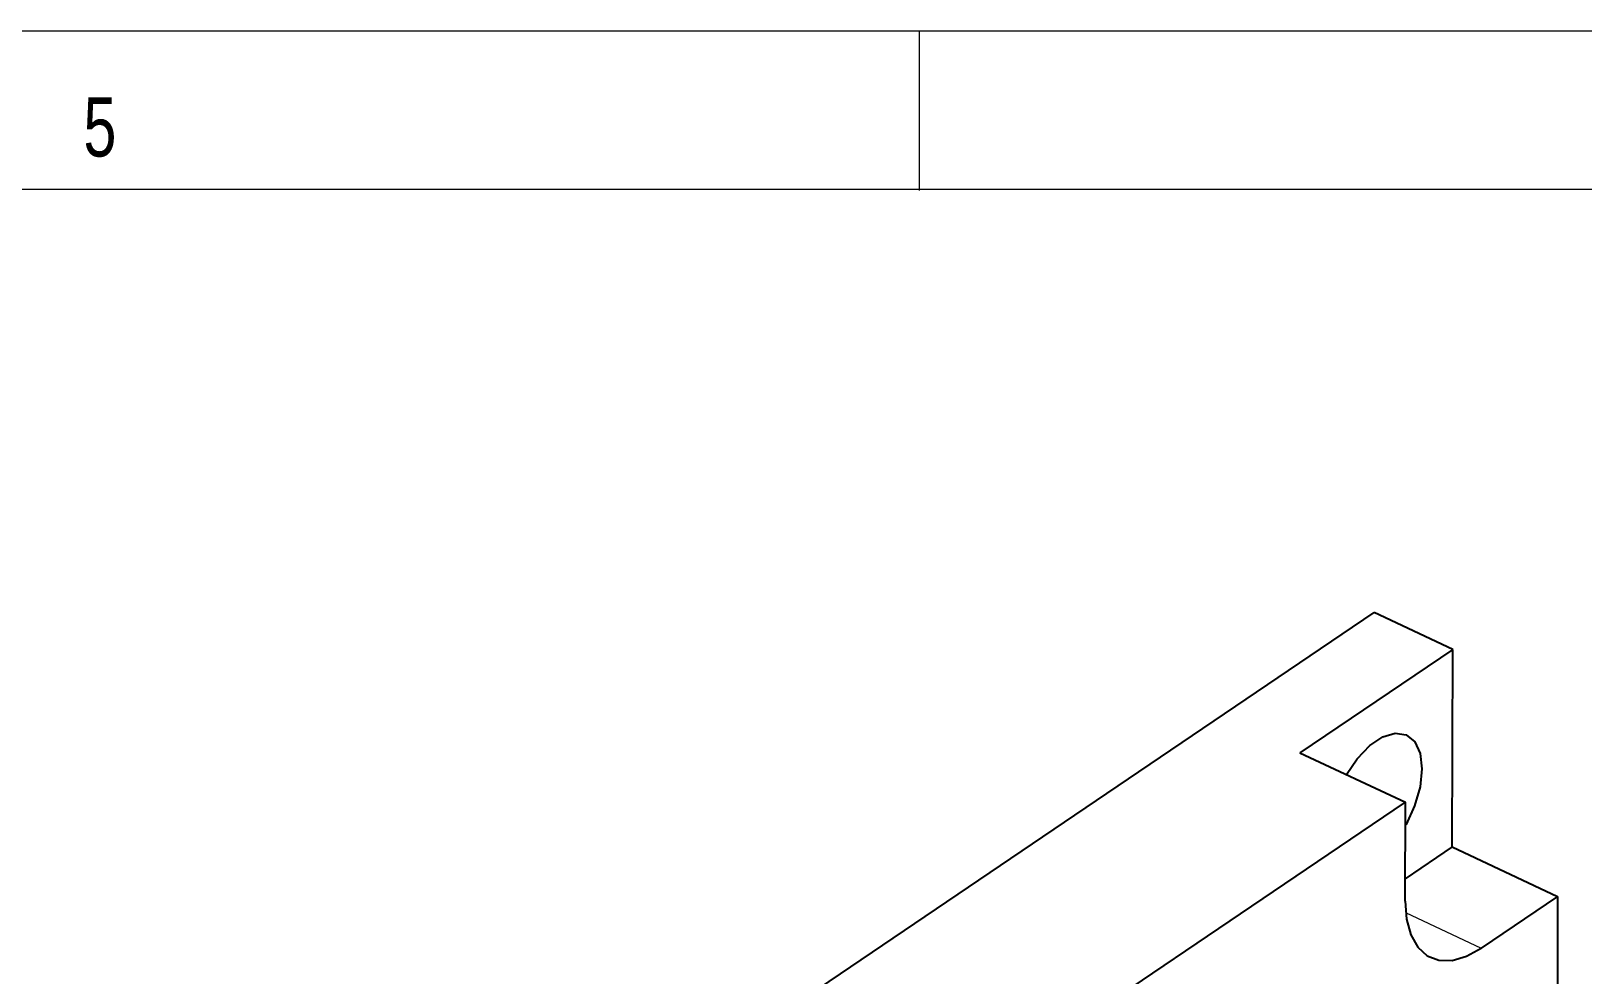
# Model space of a CAD drawing. Header units: millimetres. Extents: x -5 to 1672, y 0 to 1180.
# Drawn here: x 485.2 to 582.6, y 1118.8 to 1178 of the extents above; entities that cross this region are included whole.
import ezdxf

# ---------------------------------------------------------------- set-up
doc = ezdxf.new("R2010")
doc.units = ezdxf.units.MM
doc.header["$LTSCALE"] = 2
doc.styles.add('SLDTEXTSTYLE0', font='TXT', dxfattribs={"width": 0.75})

msp = doc.modelspace()

# ---------------------------------------------------------------- linework, layer by layer
at = {"color": 7, "linetype": 'Continuous', "lineweight": 18}
for p, q in [((1672, 1178), (10, 1178)), ((541, 1168), (541, 1178)), ((1662, 1168.0000007), (19.8441921, 1168.0805368))]:
    msp.add_line(p, q, dxfattribs=at)
at = {"color": 7, "linetype": 'Continuous', "lineweight": 25}
for p, q in [((448.1216312, 1059.3954618), (569.5504806, 1141.5060659)), ((574.4728579, 1139.1934075), (569.5504806, 1141.5060659)), ((574.4728579, 1139.1934075), (564.8863379, 1132.7109697)), ((574.441442, 1126.7998718), (574.4728579, 1139.1934075)), ((564.8863379, 1132.7109697), (571.5007824, 1129.603335)), ((459.6584531, 1053.9751686), (571.5007824, 1129.603335)), ((571.4850745, 1123.4065878), (571.5007824, 1129.603335)), ((574.441442, 1126.7998718), (571.4886146, 1124.8031598)), ((574.441442, 1126.7998718), (581.0558865, 1123.692237)), ((581.0558865, 1123.692237), (576.2626425, 1120.4510289)), ((581.0558865, 1123.692237), (580.9236784, 1071.5363641))]:
    msp.add_line(p, q, dxfattribs=at)
at = {"color": 8, "linetype": 'Continuous', "lineweight": 18}
msp.add_line((571.5184533, 1122.67997), (576.2626425, 1120.4510289), dxfattribs=at)
at = {"color": 7, "linetype": 'Continuous', "lineweight": 25, "flags": 128}
for points in [[(567.812591, 1131.3361414), (568.4777677, 1132.32964), (569.2639449, 1133.1588929), (570.0825246, 1133.7124193), (570.8671903, 1133.9453758), (571.5543731, 1133.8388896), (572.0884015, 1133.4015875), (572.4260116, 1132.6688973), (572.5398524, 1131.700177), (572.4207011, 1130.5739068), (572.0782107, 1129.3813302), (571.5401276, 1128.2190627), (571.4970804, 1128.1428897)], [(571.4850745, 1123.4065878), (571.5741115, 1122.2599336), (571.8439297, 1121.2819034), (572.2841602, 1120.5100822), (572.8778853, 1119.9741308), (573.6022883, 1119.6946454), (574.4295309, 1119.6823665), (575.3278225, 1119.937766), (576.2626425, 1120.4510289)]]:
    msp.add_lwpolyline(points, dxfattribs=at)

# ---------------------------------------------------------------- texts
at = {"color": 7, "linetype": 'Continuous', "lineweight": 0, "insert": (488.5385759, 1173.8306854), "char_height": 3.7041667, "attachment_point": 1, "style": 'SLDTEXTSTYLE0'}
msp.add_mtext('5', dxfattribs=at)

doc.saveas('drawing.dxf')
